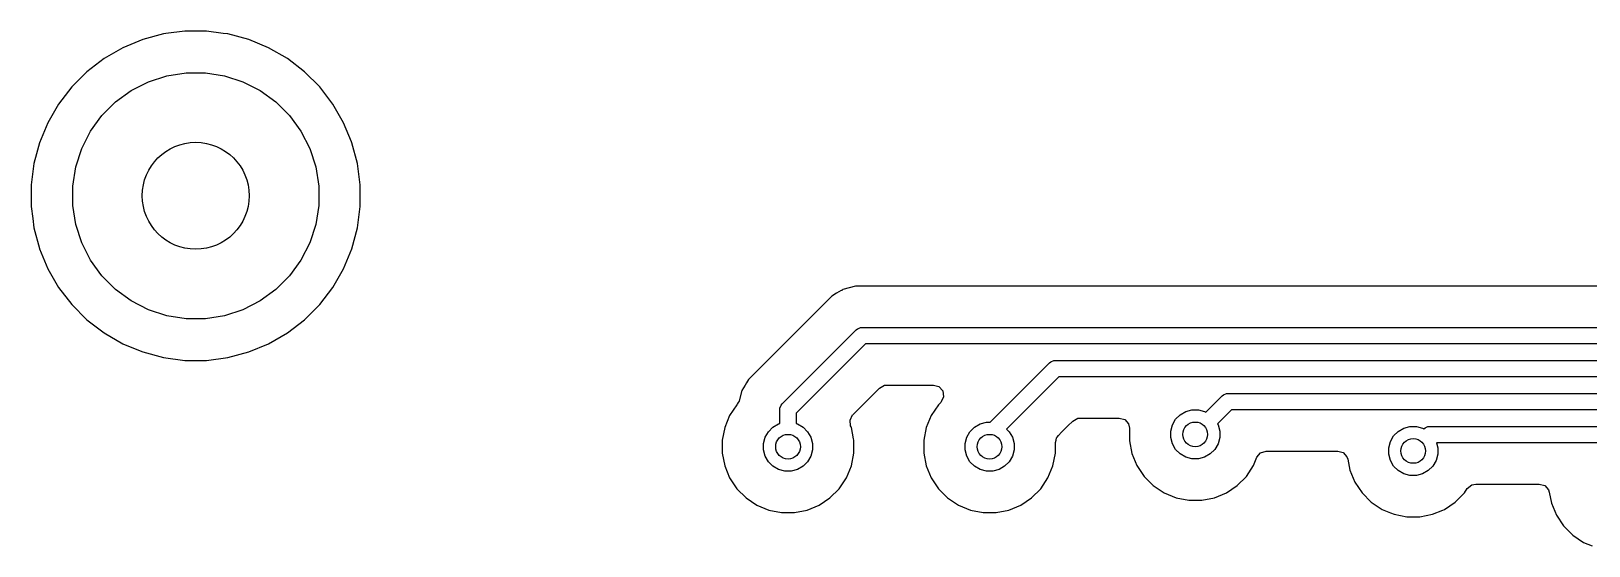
# Model space of a CAD drawing. Extents: x 81.5 to 180.4, y -148.7 to -49.7.
# Drawn here: x 122.25 to 141.18, y -111.5 to -105.25 of the extents above; entities that cross this region are included whole.
import ezdxf

# ---------------------------------------------------------------- set-up
doc = ezdxf.new("R2010")
doc.units = 0
doc.layers.add('BLACK', color=7, linetype='CONTINUOUS')

msp = doc.modelspace()

# ---------------------------------------------------------------- linework, layer by layer
at = {"layer": 'BLACK', "linetype": 'CONTINUOUS'}
for p, q in [((123.887772, -105.279926), (123.858884, -105.28373)), ((124.118872, -105.2495), (123.887772, -105.279926)), ((124.11888, -105.2495), (124.118872, -105.2495)), ((124.38112, -105.2495), (124.11888, -105.2495)), ((124.381127, -105.2495), (124.38112, -105.2495)), ((124.583339, -105.276123), (124.381127, -105.2495)), ((124.641116, -105.28373), (124.583339, -105.276123)), ((123.363299, -105.451958), (123.136196, -105.583075)), ((123.363309, -105.451953), (123.363299, -105.451958)), ((123.605571, -105.351605), (123.363309, -105.451953)), ((123.605581, -105.351602), (123.605571, -105.351605)), ((123.858884, -105.28373), (123.605581, -105.351602)), ((124.894419, -105.351602), (124.641116, -105.28373)), ((124.894421, -105.351603), (124.894419, -105.351602)), ((124.894428, -105.351605), (124.894421, -105.351603)), ((125.13669, -105.451953), (124.894428, -105.351605)), ((125.1367, -105.451958), (125.13669, -105.451953)), ((125.363803, -105.583075), (125.1367, -105.451958)), ((123.136196, -105.583075), (122.928148, -105.742718)), ((125.571851, -105.742718), (125.363803, -105.583075)), ((122.928148, -105.742718), (122.742718, -105.928148)), ((123.675975, -105.864181), (123.899832, -105.791445)), ((123.899832, -105.791445), (124.132311, -105.754624)), ((124.132311, -105.754624), (124.367689, -105.754624)), ((124.367689, -105.754624), (124.600168, -105.791445)), ((124.600168, -105.791445), (124.824025, -105.864181)), ((125.57186, -105.742726), (125.571851, -105.742718)), ((125.757274, -105.92814), (125.57186, -105.742726)), ((122.742718, -105.928148), (122.583075, -106.136196)), ((123.275828, -106.109391), (123.466252, -105.97104)), ((123.466252, -105.97104), (123.675975, -105.864181)), ((124.824025, -105.864181), (125.033748, -105.97104)), ((125.033748, -105.97104), (125.224172, -106.109391)), ((125.757281, -105.928148), (125.757274, -105.92814)), ((125.916924, -106.136196), (125.757281, -105.928148)), ((122.583075, -106.136196), (122.451958, -106.363299)), ((123.109391, -106.275828), (123.275828, -106.109391)), ((125.224172, -106.109391), (125.390609, -106.275828)), ((126.048041, -106.363299), (125.916924, -106.136196)), ((122.451953, -106.363309), (122.351605, -106.605571)), ((122.451958, -106.363299), (122.451953, -106.363309)), ((122.97104, -106.466252), (123.109391, -106.275828)), ((125.390609, -106.275828), (125.52896, -106.466252)), ((126.048046, -106.363309), (126.048041, -106.363299)), ((126.14397, -106.59489), (126.048046, -106.363309)), ((122.351602, -106.605581), (122.315252, -106.741244)), ((122.351605, -106.605571), (122.351602, -106.605581)), ((122.864181, -106.675975), (122.97104, -106.466252)), ((125.52896, -106.466252), (125.635819, -106.675975)), ((126.148398, -106.605581), (126.14397, -106.59489)), ((126.21627, -106.858884), (126.148398, -106.605581)), ((122.315252, -106.741244), (122.28373, -106.858885)), ((122.791445, -106.899832), (122.864181, -106.675975)), ((125.635819, -106.675975), (125.708555, -106.899832)), ((122.28373, -106.858885), (122.2495, -107.118872)), ((122.754624, -107.132311), (122.791445, -106.899832)), ((125.708555, -106.899832), (125.745376, -107.132311)), ((126.2505, -107.11888), (126.21627, -106.858884)), ((122.2495, -107.118872), (122.2495, -107.381127)), ((122.754624, -107.367689), (122.754624, -107.132311)), ((125.745376, -107.132311), (125.745376, -107.367689)), ((126.2505, -107.38112), (126.2505, -107.11888)), ((122.2495, -107.381127), (122.268635, -107.52646)), ((122.268635, -107.52646), (122.28373, -107.641116)), ((122.791445, -107.600168), (122.754624, -107.367689)), ((125.745376, -107.367689), (125.708555, -107.600168)), ((126.21627, -107.641116), (126.2505, -107.38112)), ((122.28373, -107.641116), (122.351237, -107.893057)), ((122.864181, -107.824025), (122.791445, -107.600168)), ((125.708555, -107.600168), (125.635819, -107.824025)), ((126.148398, -107.894419), (126.21627, -107.641116)), ((122.351237, -107.893057), (122.351602, -107.894418)), ((122.351602, -107.894418), (122.351605, -107.894428)), ((122.351605, -107.894428), (122.451953, -108.13669)), ((122.97104, -108.033748), (122.864181, -107.824025)), ((125.635819, -107.824025), (125.52896, -108.033748)), ((126.048043, -108.136697), (126.148398, -107.894419)), ((123.109391, -108.224172), (122.97104, -108.033748)), ((125.52896, -108.033748), (125.390609, -108.224172)), ((122.451953, -108.13669), (122.451958, -108.1367)), ((122.451958, -108.1367), (122.583075, -108.363803)), ((123.275828, -108.390609), (123.109391, -108.224172)), ((125.390609, -108.224172), (125.224172, -108.390609)), ((125.916924, -108.363803), (126.048043, -108.136697)), ((122.583075, -108.363803), (122.742718, -108.571851)), ((123.466252, -108.52896), (123.275828, -108.390609)), ((125.224172, -108.390609), (125.033748, -108.52896)), ((125.757282, -108.571851), (125.916924, -108.363803)), ((131.981282, -108.469481), (130.969481, -109.481282)), ((131.981285, -108.469479), (131.981282, -108.469481)), ((132.039603, -108.435809), (131.981285, -108.469479)), ((132.097923, -108.402139), (132.039603, -108.435809)), ((132.102213, -108.399661), (132.097923, -108.402139)), ((132.118214, -108.390423), (132.102213, -108.399661)), ((132.270943, -108.3495), (132.118214, -108.390423)), ((162.049902, -108.3495), (132.270943, -108.3495)), ((122.742718, -108.571851), (122.742726, -108.57186)), ((122.742726, -108.57186), (122.92814, -108.757274)), ((123.675975, -108.635819), (123.466252, -108.52896)), ((123.899832, -108.708555), (123.675975, -108.635819)), ((124.824025, -108.635819), (124.600168, -108.708555)), ((125.033748, -108.52896), (124.824025, -108.635819)), ((125.57186, -108.757274), (125.757274, -108.57186)), ((125.757274, -108.57186), (125.757277, -108.571855)), ((125.757277, -108.571855), (125.757282, -108.571851)), ((122.92814, -108.757274), (122.928148, -108.757281)), ((122.928148, -108.757281), (123.136196, -108.916924)), ((124.132311, -108.745376), (123.899832, -108.708555)), ((124.367689, -108.745376), (124.132311, -108.745376)), ((124.600168, -108.708555), (124.367689, -108.745376)), ((125.363803, -108.916924), (125.571851, -108.757282)), ((125.571851, -108.757282), (125.571855, -108.757277)), ((125.571855, -108.757277), (125.57186, -108.757274)), ((132.279289, -108.879289), (132.294442, -108.866853)), ((132.294442, -108.866853), (132.305, -108.862479)), ((132.305, -108.862479), (132.330491, -108.851921)), ((132.330491, -108.851921), (132.35, -108.85)), ((132.35, -108.85), (162.308578, -108.85)), ((123.136196, -108.916924), (123.363299, -109.048041)), ((123.363299, -109.048041), (123.363309, -109.048046)), ((123.363309, -109.048046), (123.572984, -109.134896)), ((124.894419, -109.148398), (125.136697, -109.048043)), ((125.136697, -109.048043), (125.363803, -108.916924)), ((131.529289, -109.629289), (132.279289, -108.879289)), ((132.391422, -109.05), (131.670711, -109.770711)), ((162.35, -109.05), (132.391422, -109.05)), ((123.572984, -109.134896), (123.605581, -109.148398)), ((123.605581, -109.148398), (123.858884, -109.21627)), ((123.858884, -109.21627), (124.11888, -109.2505)), ((124.11888, -109.2505), (124.118887, -109.2505)), ((124.118887, -109.2505), (124.381113, -109.2505)), ((124.381113, -109.2505), (124.38112, -109.2505)), ((124.38112, -109.2505), (124.641116, -109.21627)), ((124.641116, -109.21627), (124.894419, -109.148398)), ((134.643443, -109.267852), (134.679491, -109.252921)), ((134.679491, -109.252921), (134.699, -109.251)), ((134.699, -109.251), (162.474678, -109.251)), ((133.906011, -110.002567), (134.62829, -109.280289)), ((134.62829, -109.280289), (134.643443, -109.267852)), ((130.890423, -109.618215), (130.857311, -109.741785)), ((130.929518, -109.550501), (130.890423, -109.618215)), ((130.943862, -109.525657), (130.929518, -109.550501)), ((130.969479, -109.481285), (130.943862, -109.525657)), ((130.969481, -109.481282), (130.969479, -109.481285)), ((131.379289, -109.779289), (131.529289, -109.629289)), ((132.238136, -109.911097), (132.562418, -109.586816)), ((132.562418, -109.586816), (132.623739, -109.553334)), ((132.623739, -109.553334), (132.650097, -109.5505)), ((132.650097, -109.5505), (133.218059, -109.5505)), ((133.218059, -109.5505), (133.285098, -109.570185)), ((133.285098, -109.570185), (133.330853, -109.622989)), ((133.330853, -109.622989), (133.340797, -109.692147)), ((134.740421, -109.451), (134.106027, -110.085393)), ((162.5161, -109.451), (134.740421, -109.451)), ((130.82821, -109.789712), (130.740609, -109.920815)), ((130.832076, -109.785002), (130.82821, -109.789712)), ((130.842151, -109.76463), (130.830933, -109.784064)), ((130.830933, -109.784064), (130.832076, -109.785002)), ((130.854932, -109.747952), (130.842151, -109.76463)), ((130.857311, -109.741785), (130.854932, -109.747952)), ((131.351921, -109.830491), (131.366853, -109.794443)), ((131.366853, -109.794443), (131.379289, -109.779289)), ((131.670711, -109.770711), (131.55, -109.891422)), ((133.27821, -109.789711), (133.190609, -109.920814)), ((133.278213, -109.789707), (133.27821, -109.789711)), ((133.30574, -109.762181), (133.278213, -109.789707)), ((133.311772, -109.755703), (133.30574, -109.762181)), ((133.340797, -109.692147), (133.311772, -109.755703)), ((136.528078, -109.880499), (136.727289, -109.681289)), ((136.727289, -109.681289), (136.742443, -109.668853)), ((136.742443, -109.668853), (136.778491, -109.653921)), ((136.778491, -109.653921), (136.798, -109.652)), ((136.798, -109.652), (136.799, -109.652)), ((136.799, -109.652), (162.640778, -109.652)), ((130.740602, -109.920827), (130.680264, -110.066498)), ((130.740609, -109.920815), (130.740602, -109.920827)), ((131.35, -109.85), (131.351921, -109.830491)), ((131.35, -110.018869), (131.35, -109.85)), ((131.55, -109.891422), (131.55, -110.018869)), ((132.203846, -109.976704), (132.23512, -109.914224)), ((132.211316, -110.046173), (132.203846, -109.976704)), ((132.23512, -109.914224), (132.238136, -109.911097)), ((133.190602, -109.920827), (133.130264, -110.066498)), ((133.190609, -109.920814), (133.190602, -109.920827)), ((133.785195, -110.022836), (133.860842, -110.002567)), ((133.860842, -110.002567), (133.906011, -110.002567)), ((134.853062, -110.046173), (134.911418, -109.987818)), ((134.911418, -109.987818), (134.972742, -109.954334)), ((134.972742, -109.954334), (134.999099, -109.9515)), ((134.999099, -109.9515), (135.4755, -109.9515)), ((135.4755, -109.9515), (135.542539, -109.971185)), ((135.542539, -109.971185), (135.588294, -110.023989)), ((136.122836, -110.035195), (136.161994, -109.967372)), ((136.161994, -109.967372), (136.217372, -109.911994)), ((136.217372, -109.911994), (136.285195, -109.872836)), ((136.285195, -109.872836), (136.360842, -109.852567)), ((136.360842, -109.852567), (136.439158, -109.852567)), ((136.439158, -109.852567), (136.514805, -109.872836)), ((136.514805, -109.872836), (136.528078, -109.880499)), ((136.839422, -109.852), (136.6695, -110.021921)), ((162.6822, -109.852), (136.839422, -109.852)), ((130.680261, -110.06651), (130.6495, -110.221153)), ((130.680264, -110.066498), (130.680261, -110.06651)), ((131.152567, -110.260842), (131.172836, -110.185195)), ((131.172836, -110.185195), (131.211994, -110.117372)), ((131.211994, -110.117372), (131.267372, -110.061994)), ((131.267372, -110.061994), (131.335195, -110.022836)), ((131.335195, -110.022836), (131.35, -110.018869)), ((131.55, -110.018869), (131.564805, -110.022836)), ((131.564805, -110.022836), (131.632628, -110.061994)), ((131.632628, -110.061994), (131.688006, -110.117372)), ((131.688006, -110.117372), (131.727164, -110.185195)), ((131.727164, -110.185195), (131.747433, -110.260842)), ((132.21651, -110.058713), (132.211316, -110.046173)), ((132.219737, -110.066503), (132.21651, -110.058713)), ((132.24678, -110.202455), (132.219737, -110.066503)), ((132.250499, -110.221153), (132.24678, -110.202455)), ((133.130261, -110.06651), (133.0995, -110.221153)), ((133.130264, -110.066498), (133.130261, -110.06651)), ((133.602567, -110.260842), (133.622836, -110.185195)), ((133.622836, -110.185195), (133.661994, -110.117372)), ((133.661994, -110.117372), (133.717372, -110.061994)), ((133.717372, -110.061994), (133.785195, -110.022836)), ((134.106027, -110.085393), (134.138006, -110.117372)), ((134.138006, -110.117372), (134.177164, -110.185195)), ((134.177164, -110.185195), (134.197433, -110.260842)), ((134.709144, -110.220657), (134.715668, -110.19067)), ((134.715668, -110.19067), (134.719422, -110.185654)), ((134.719422, -110.185654), (134.720185, -110.183058)), ((134.720185, -110.183058), (134.736819, -110.162415)), ((134.736819, -110.162415), (134.774443, -110.124792)), ((134.774443, -110.124792), (134.853062, -110.046173)), ((135.588294, -110.023989), (135.5995, -110.0755)), ((135.5995, -110.0755), (135.5995, -110.228846)), ((136.102567, -110.110842), (136.122836, -110.035195)), ((136.102567, -110.189158), (136.102567, -110.110842)), ((136.122836, -110.264805), (136.102567, -110.189158)), ((136.6695, -110.021921), (136.677164, -110.035195)), ((136.677164, -110.035195), (136.697433, -110.110842)), ((136.697433, -110.189158), (136.677164, -110.264805)), ((136.697433, -110.110842), (136.697433, -110.189158)), ((138.772836, -110.237195), (138.811994, -110.169372)), ((138.811994, -110.169372), (138.867372, -110.113994)), ((138.867372, -110.113994), (138.935195, -110.074836)), ((138.935195, -110.074836), (139.010842, -110.054567)), ((139.010842, -110.054567), (139.089158, -110.054567)), ((139.089158, -110.054567), (139.164805, -110.074836)), ((139.164805, -110.074836), (139.178079, -110.082499)), ((139.178079, -110.082499), (139.178289, -110.08229)), ((139.178289, -110.08229), (139.193442, -110.069853)), ((139.193442, -110.069853), (139.204, -110.065479)), ((139.204, -110.065479), (139.229491, -110.054921)), ((139.229491, -110.054921), (139.249, -110.053)), ((139.249, -110.053), (140.85, -110.053)), ((140.85, -110.053), (159.6, -110.053)), ((130.6495, -110.221153), (130.6495, -110.378846)), ((130.6495, -110.378846), (130.680261, -110.533489)), ((131.152567, -110.339158), (131.152567, -110.260842)), ((131.172836, -110.414805), (131.152567, -110.339158)), ((131.747433, -110.339158), (131.727164, -110.414805)), ((131.747433, -110.260842), (131.747433, -110.339158)), ((132.219737, -110.533497), (132.2505, -110.378842)), ((132.2505, -110.221155), (132.250499, -110.221153)), ((132.2505, -110.221158), (132.2505, -110.221155)), ((132.2505, -110.378842), (132.2505, -110.221158)), ((133.0995, -110.221153), (133.0995, -110.378846)), ((133.0995, -110.378846), (133.130261, -110.533489)), ((133.602567, -110.339158), (133.602567, -110.260842)), ((133.622836, -110.414805), (133.602567, -110.339158)), ((134.197433, -110.339158), (134.177164, -110.414805)), ((134.197433, -110.260842), (134.197433, -110.339158)), ((134.669737, -110.533497), (134.7005, -110.378842)), ((134.7005, -110.250097), (134.709144, -110.220657)), ((134.7005, -110.378842), (134.7005, -110.250097)), ((135.5995, -110.228846), (135.630261, -110.383489)), ((135.630261, -110.383489), (135.630264, -110.383501)), ((135.630264, -110.383501), (135.690602, -110.529172)), ((136.161994, -110.332628), (136.122836, -110.264805)), ((136.217372, -110.388006), (136.161994, -110.332628)), ((136.285195, -110.427164), (136.217372, -110.388006)), ((136.582628, -110.388006), (136.514805, -110.427164)), ((136.638006, -110.332628), (136.582628, -110.388006)), ((136.677164, -110.264805), (136.638006, -110.332628)), ((137.15087, -110.429047), (137.194711, -110.374644)), ((137.194711, -110.374644), (137.261005, -110.352579)), ((137.261005, -110.352579), (137.265431, -110.3525)), ((137.265431, -110.3525), (138.132152, -110.3525)), ((138.132152, -110.3525), (138.199191, -110.372185)), ((138.199191, -110.372185), (138.244946, -110.424989)), ((138.752567, -110.312842), (138.772836, -110.237195)), ((138.752567, -110.391158), (138.752567, -110.312842)), ((138.772836, -110.466805), (138.752567, -110.391158)), ((139.347433, -110.391158), (139.327164, -110.466805)), ((140.85, -110.253), (139.331399, -110.253)), ((139.331399, -110.253), (139.347433, -110.312842)), ((139.347433, -110.312842), (139.347433, -110.391158)), ((159.6, -110.253), (140.85, -110.253)), ((130.680261, -110.533489), (130.680264, -110.533501)), ((130.680264, -110.533501), (130.740602, -110.679172)), ((131.211994, -110.482628), (131.172836, -110.414805)), ((131.267372, -110.538006), (131.211994, -110.482628)), ((131.335195, -110.577164), (131.267372, -110.538006)), ((131.410842, -110.597433), (131.335195, -110.577164)), ((131.564805, -110.577164), (131.489158, -110.597433)), ((131.632628, -110.538006), (131.564805, -110.577164)), ((131.688006, -110.482628), (131.632628, -110.538006)), ((131.727164, -110.414805), (131.688006, -110.482628)), ((132.159394, -110.679179), (132.219737, -110.533497)), ((133.130261, -110.533489), (133.130264, -110.533501)), ((133.130264, -110.533501), (133.190602, -110.679172)), ((133.661994, -110.482628), (133.622836, -110.414805)), ((133.717372, -110.538006), (133.661994, -110.482628)), ((133.785195, -110.577164), (133.717372, -110.538006)), ((133.860842, -110.597433), (133.785195, -110.577164)), ((134.014805, -110.577164), (133.939158, -110.597433)), ((134.082628, -110.538006), (134.014805, -110.577164)), ((134.138006, -110.482628), (134.082628, -110.538006)), ((134.177164, -110.414805), (134.138006, -110.482628)), ((134.609394, -110.679179), (134.669737, -110.533497)), ((135.690602, -110.529172), (135.690609, -110.529185)), ((135.690609, -110.529185), (135.77821, -110.660288)), ((136.360842, -110.447433), (136.285195, -110.427164)), ((136.439158, -110.447433), (136.360842, -110.447433)), ((136.514805, -110.427164), (136.439158, -110.447433)), ((137.021789, -110.660289), (137.109394, -110.529179)), ((137.109394, -110.529179), (137.15087, -110.429047)), ((138.244946, -110.424989), (138.253769, -110.452308)), ((138.253769, -110.452308), (138.280261, -110.585491)), ((138.811994, -110.534628), (138.772836, -110.466805)), ((138.867372, -110.590006), (138.811994, -110.534628)), ((139.288006, -110.534628), (139.232628, -110.590006)), ((139.327164, -110.466805), (139.288006, -110.534628)), ((130.740602, -110.679172), (130.740609, -110.679185)), ((130.740609, -110.679185), (130.82821, -110.810288)), ((131.489158, -110.597433), (131.410842, -110.597433)), ((132.071789, -110.810289), (132.159394, -110.679179)), ((133.190602, -110.679172), (133.190609, -110.679185)), ((133.190609, -110.679185), (133.27821, -110.810288)), ((133.939158, -110.597433), (133.860842, -110.597433)), ((134.521789, -110.810289), (134.609394, -110.679179)), ((135.77821, -110.660288), (135.778213, -110.660292)), ((135.778213, -110.660292), (135.889707, -110.771786)), ((135.889707, -110.771786), (135.889711, -110.771789)), ((135.889711, -110.771789), (136.020814, -110.85939)), ((136.779179, -110.859394), (136.910289, -110.771789)), ((136.910289, -110.771789), (137.021789, -110.660289)), ((138.280261, -110.585491), (138.280264, -110.585501)), ((138.280264, -110.585501), (138.340602, -110.731172)), ((138.340602, -110.731172), (138.340609, -110.731185)), ((138.340609, -110.731185), (138.42821, -110.862288)), ((138.935195, -110.629164), (138.867372, -110.590006)), ((139.010842, -110.649433), (138.935195, -110.629164)), ((139.089158, -110.649433), (139.010842, -110.649433)), ((139.164805, -110.629164), (139.089158, -110.649433)), ((139.232628, -110.590006), (139.164805, -110.629164)), ((139.707657, -110.808608), (139.761269, -110.763804)), ((139.761269, -110.763804), (139.810759, -110.7535)), ((139.810759, -110.7535), (140.582152, -110.7535)), ((140.582152, -110.7535), (140.649191, -110.773185)), ((130.82821, -110.810288), (130.828213, -110.810292)), ((130.828213, -110.810292), (130.939707, -110.921786)), ((130.939707, -110.921786), (130.939711, -110.921789)), ((130.939711, -110.921789), (131.070814, -111.00939)), ((131.829179, -111.009394), (131.960289, -110.921789)), ((131.960289, -110.921789), (132.071789, -110.810289)), ((133.27821, -110.810288), (133.278213, -110.810292)), ((133.278213, -110.810292), (133.389707, -110.921786)), ((133.389707, -110.921786), (133.389711, -110.921789)), ((133.389711, -110.921789), (133.520814, -111.00939)), ((134.279179, -111.009394), (134.410289, -110.921789)), ((134.410289, -110.921789), (134.521789, -110.810289)), ((136.020814, -110.85939), (136.020827, -110.859397)), ((136.020827, -110.859397), (136.166498, -110.919735)), ((136.166498, -110.919735), (136.166503, -110.919737)), ((136.166503, -110.919737), (136.321153, -110.950499)), ((136.321153, -110.950499), (136.321156, -110.9505)), ((136.321156, -110.9505), (136.321158, -110.9505)), ((136.321158, -110.9505), (136.478844, -110.9505)), ((136.478844, -110.9505), (136.478845, -110.950499)), ((136.478845, -110.950499), (136.633497, -110.919737)), ((136.633497, -110.919737), (136.779179, -110.859394)), ((138.42821, -110.862288), (138.428213, -110.862292)), ((138.428213, -110.862292), (138.539707, -110.973786)), ((139.560289, -110.973789), (139.671789, -110.862289)), ((139.671789, -110.862289), (139.707657, -110.808608)), ((140.649191, -110.773185), (140.694946, -110.825989)), ((140.694946, -110.825989), (140.703769, -110.853308)), ((140.703769, -110.853308), (140.730261, -110.986491)), ((131.070814, -111.00939), (131.070827, -111.009397)), ((131.070827, -111.009397), (131.216498, -111.069735)), ((131.216498, -111.069735), (131.216503, -111.069737)), ((131.216503, -111.069737), (131.371153, -111.100499)), ((131.371153, -111.100499), (131.371156, -111.1005)), ((131.371156, -111.1005), (131.371158, -111.1005)), ((131.371158, -111.1005), (131.528844, -111.1005)), ((131.528844, -111.1005), (131.528845, -111.100499)), ((131.528845, -111.100499), (131.683497, -111.069737)), ((131.683497, -111.069737), (131.829179, -111.009394)), ((133.520814, -111.00939), (133.520827, -111.009397)), ((133.520827, -111.009397), (133.666498, -111.069735)), ((133.666498, -111.069735), (133.666503, -111.069737)), ((133.666503, -111.069737), (133.821153, -111.100499)), ((133.821153, -111.100499), (133.821156, -111.1005)), ((133.821156, -111.1005), (133.821158, -111.1005)), ((133.821158, -111.1005), (133.978844, -111.1005)), ((133.978844, -111.1005), (133.978845, -111.100499)), ((133.978845, -111.100499), (134.133497, -111.069737)), ((134.133497, -111.069737), (134.279179, -111.009394)), ((138.539707, -110.973786), (138.539711, -110.973789)), ((138.539711, -110.973789), (138.670814, -111.06139)), ((138.670814, -111.06139), (138.670827, -111.061397)), ((138.670827, -111.061397), (138.775857, -111.104901)), ((138.775857, -111.104901), (138.816503, -111.121737)), ((138.816503, -111.121737), (138.970922, -111.152453)), ((139.128845, -111.152499), (139.283497, -111.121737)), ((139.283497, -111.121737), (139.409042, -111.069735)), ((139.409042, -111.069735), (139.429172, -111.061397)), ((139.429172, -111.061396), (139.429179, -111.061394)), ((139.429172, -111.061397), (139.429172, -111.061396)), ((139.429179, -111.061394), (139.560289, -110.973789)), ((140.730261, -110.986491), (140.730264, -110.986501)), ((140.730264, -110.986501), (140.790602, -111.132172)), ((140.790602, -111.132172), (140.790609, -111.132185)), ((140.790609, -111.132185), (140.87821, -111.263288)), ((138.970922, -111.152453), (138.971153, -111.152499)), ((138.971153, -111.152499), (138.971156, -111.1525)), ((138.971156, -111.1525), (138.971158, -111.1525)), ((138.971158, -111.1525), (139.128844, -111.1525)), ((139.128844, -111.1525), (139.128845, -111.152499)), ((140.87821, -111.263288), (140.878213, -111.263292)), ((140.878213, -111.263292), (140.989707, -111.374786)), ((140.989707, -111.374786), (140.989711, -111.374789)), ((140.989711, -111.374789), (141.120814, -111.46239)), ((141.120814, -111.46239), (141.120827, -111.462397)), ((141.120827, -111.462397), (141.223679, -111.504999))]:
    msp.add_line(p, q, dxfattribs=at)
at = {"layer": 'BLACK'}
for centre, radius in [((124.25, -107.25), 0.65), ((136.4, -110.15), 0.15), ((131.45, -110.3), 0.15), ((133.9, -110.3), 0.15), ((139.05, -110.352), 0.15)]:
    msp.add_circle(centre, radius, dxfattribs=at)

doc.saveas('drawing.dxf')
